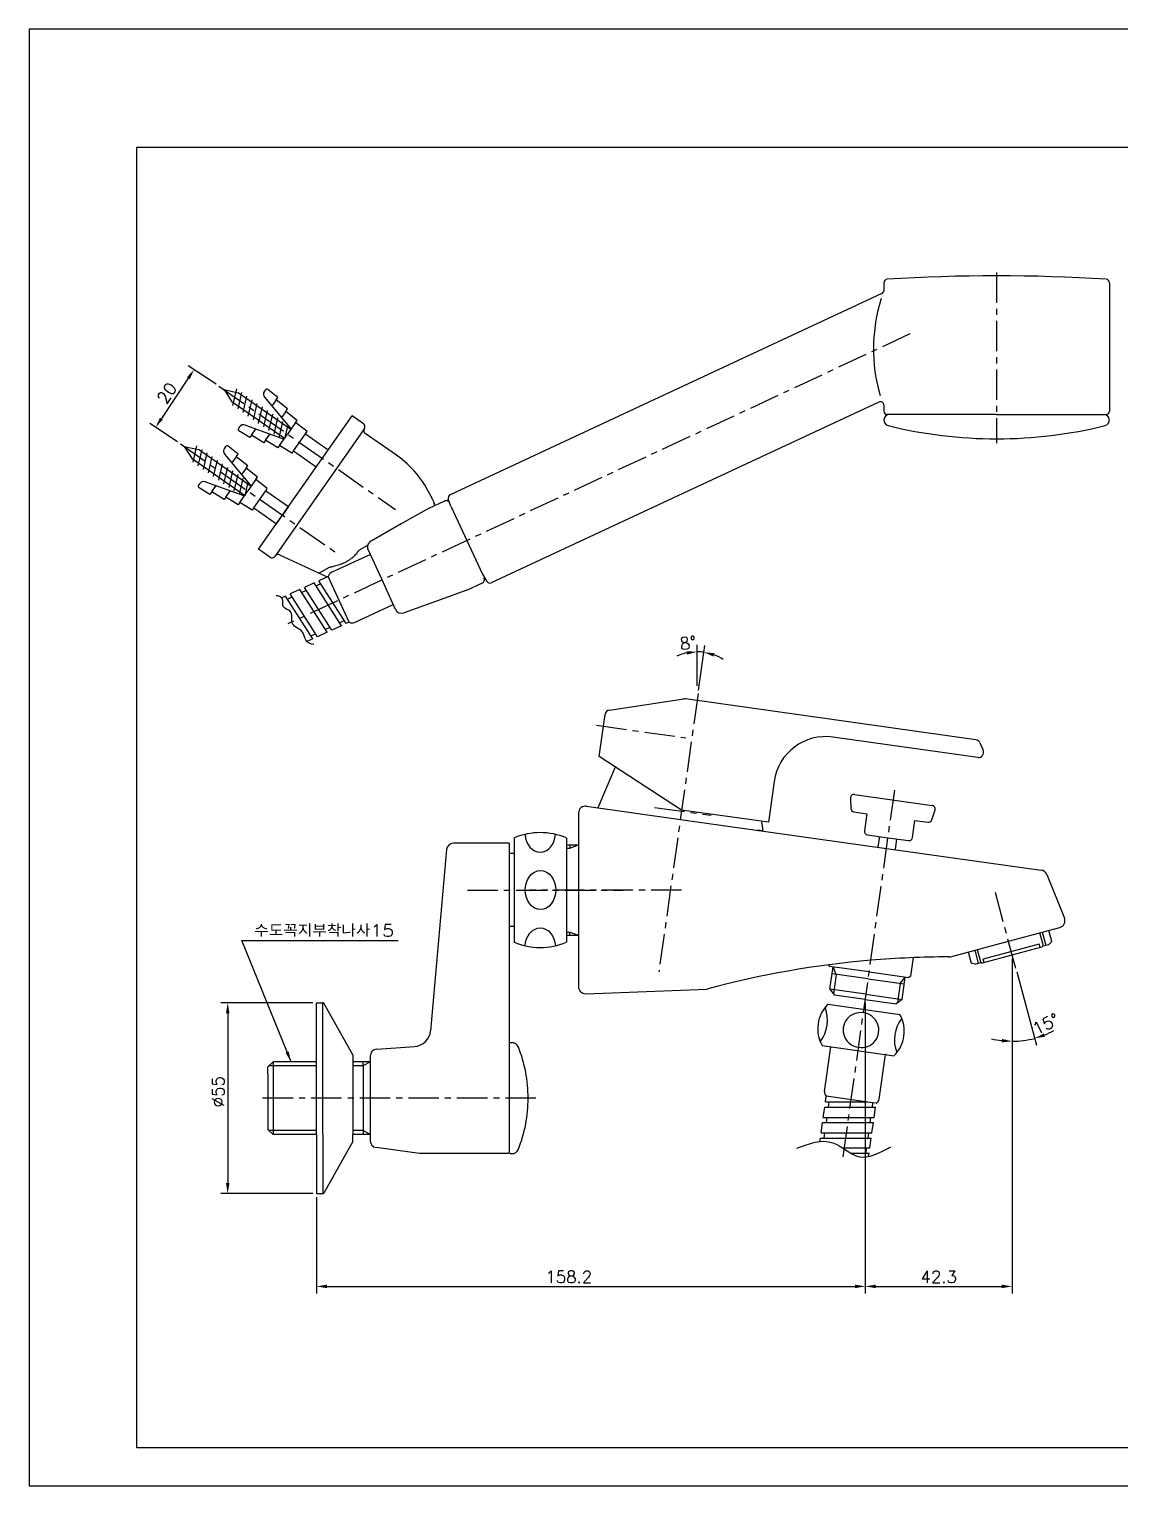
# Model space of a CAD drawing. Extents: x 594 to 1188, y 0 to 420.
# Drawn here: x 594 to 908.3, y 0 to 420 of the extents above; entities that cross this region are included whole.
import ezdxf
from ezdxf.enums import TextEntityAlignment as Align

# ---------------------------------------------------------------- set-up
doc = ezdxf.new("R2010")
doc.units = 0
doc.header["$LTSCALE"] = 7
doc.header["$MEASUREMENT"] = 0
doc.linetypes.add('CENTER', pattern=[2, 1.25, -0.25, 0.25, -0.25])
doc.layers.get('0').update_dxf_attribs({"color": 2, "linetype": 'CONTINUOUS'})
for name, color, linetype in [('CL', 1, 'CENTER'), ('DIM', 2, 'CONTINUOUS'), ('DWG', 7, 'CONTINUOUS')]:
    doc.layers.add(name, color=color, linetype=linetype)
doc.styles.add('GHS', font='ROMANS', dxfattribs={"bigfont": 'GHS'})
doc.dimstyles.get("Standard").update_dxf_attribs({"dimtxt": 0.18, "dimasz": 0.18, "dimexe": 0.18, "dimexo": 0.0625, "dimgap": 0.09, "dimtad": 0, "dimtih": 1, "dimtoh": 1, "dimdec": 4, "dimzin": 0, "dimdsep": 46, "dimtxsty": 'Standard', "dimcen": 0.09, "dimadec": 0, "dimazin": 0, "dimtfac": 1, "dimtdec": 4, "dimtofl": 0, "dimtmove": 0, "dimatfit": 3, "dimfxl": 0, "dimtolj": 1, "dimtzin": 0, "dimarcsym": 0})

# ---------------------------------------------------------------- blocks, each defined once
blk = doc.blocks.new('BORDER')
for p, q in [((1, 1), (0, 1)), ((0, 1), (0, 0)), ((0, 0), (1, 0))]:
    blk.add_line(p, q)
blk = doc.blocks.new('양식')
at = {"color": 4}
for p, q in [((1219, 386), (1768, 386)), ((1219, 11), (1219, 386)), ((1768, 11), (1219, 11))]:
    blk.add_line(p, q, dxfattribs=at)
at = {"xscale": 594, "yscale": 420, "zscale": 594}
blk.add_blockref('BORDER', (1188, 0), dxfattribs=at)
blk = doc.blocks.new('FB3300')
at = {"layer": 'CL'}
for p, q in [((872.79, 349.88), (872.79, 300.58)), ((847.83, 332.11), (668.53, 248.5)), ((648.7, 317.09), (699.57, 281.47)), ((637.6, 300.44), (682.3, 269.15)), ((786.75, 228.41), (775.47, 148.16)), ((757.51, 219.28), (783.2, 215.67)), ((828.58, 94.91), (843.65, 202.19)), ((774.18, 195.63), (790.53, 193.33)), ((720.32, 171.78), (765.14, 171.78)), ((781.98, 171.78), (738.31, 171.78)), ((878.33, 149.14), (872.34, 171.53)), ((740.04, 111.78), (660.98, 111.78))]:
    blk.add_line(p, q, dxfattribs=at)
at = {"layer": 'DIM'}
for p, q in [((639.87, 319.36), (632.11, 307.71)), ((647.87, 317.64), (639.87, 322.97)), ((636.77, 301), (628.78, 306.32)), ((786.47, 230.65), (786.47, 242.47)), ((786.89, 229.4), (788.7, 242.31)), ((877.28, 152.08), (877.28, 114.71)), ((826.52, 147.48), (825.66, 149.62)), ((826.52, 147.48), (825.74, 141.88)), ((878.59, 148.18), (884.24, 127.1)), ((845.04, 144.88), (844.25, 139.28)), ((845.04, 144.88), (846.46, 146.7)), ((675.79, 139.28), (649.22, 139.28)), ((834.95, 139.23), (834.95, 55.51)), ((834.95, 139.23), (834.95, 55.51)), ((651.22, 136.28), (651.22, 87.28)), ((877.28, 114.71), (877.28, 55.51)), ((675.79, 84.28), (649.22, 84.28)), ((676.79, 83.28), (676.79, 55.51)), ((679.79, 57.51), (831.95, 57.51)), ((837.95, 57.51), (874.28, 57.51))]:
    blk.add_line(p, q, dxfattribs=at)
for centre, radius, start, end in [((786.47, 226.43), 14.04, 102.2693, 114.5386), ((786.47, 226.43), 14.04, 82, 90), ((786.47, 226.43), 14.04, 57.4614, 69.7307), ((877.28, 153.08), 24.9, 291.906, 298.812), ((877.28, 153.08), 24.9, 256.188, 263.094), ((877.28, 153.08), 24.9, 270, 285)]:
    blk.add_arc(centre, radius, start, end, dxfattribs=at)
blk.add_spline([(815.2, 97.34), (825.57, 98.93), (832.92, 94.97), (842.28, 97.76)], degree=3, dxfattribs=at)
for points in [[(639.46, 319.64), (640.29, 319.09), (641.54, 321.86)], [(631.69, 307.99), (632.52, 307.43), (630.44, 305.21)], [(783.43, 240.65), (783.54, 239.65), (786.47, 240.47)], [(791.21, 239.11), (791.46, 240.08), (788.42, 240.33)], [(650.72, 136.28), (651.72, 136.28), (651.22, 139.28)], [(886.73, 129.5), (886.41, 130.45), (883.72, 129.03)], [(874.31, 128.86), (874.25, 127.86), (877.28, 128.18)], [(650.72, 87.28), (651.72, 87.28), (651.22, 84.28)], [(679.79, 58.01), (679.79, 57.01), (676.79, 57.51)], [(831.95, 58.01), (831.95, 57.01), (834.95, 57.51)], [(837.95, 58.01), (837.95, 57.01), (834.95, 57.51)], [(874.28, 58.01), (874.28, 57.01), (877.28, 57.51)]]:
    blk.add_solid(points, dxfattribs=at)
at = {"layer": 'DWG'}
for p, q in [((840.29, 346.89), (840.29, 344.67)), ((905.29, 346.89), (905.29, 309.88)), ((839.71, 343.77), (715.31, 285.76)), ((838.86, 312.48), (727.14, 260.38)), ((840.29, 311.57), (840.29, 309.88)), ((660.11, 270.03), (687.07, 308.53)), ((690.34, 306.24), (687.07, 308.53)), ((872.79, 308.88), (841.29, 308.88)), ((872.79, 308.88), (904.29, 308.88)), ((690.59, 304.85), (664.78, 267.99)), ((699.82, 297.17), (690.84, 303.45)), ((709.26, 281.87), (701.22, 277.34)), ((709.26, 281.87), (713.8, 283.96)), ((715.59, 282.31), (714.79, 284.51)), ((715.59, 282.31), (724.68, 262.82)), ((701.22, 277.34), (692.51, 272.42)), ((663.39, 267.74), (660.11, 270.03)), ((689.17, 269.83), (691.56, 271.2)), ((691.67, 269.85), (695.6, 261.29)), ((664.87, 268.12), (664.78, 267.99)), ((666.11, 268.45), (679.88, 262.05)), ((677.52, 263.15), (680.54, 264.88)), ((681.12, 263.39), (692.28, 268.52)), ((680.2, 262.2), (677.45, 260.94)), ((685.35, 248.61), (677.45, 260.94)), ((686.26, 249.03), (680.2, 262.2)), ((695.6, 261.29), (699.52, 252.74)), ((724.68, 262.82), (725.85, 260.79)), ((667.88, 256.54), (666.77, 256.03)), ((675.78, 244.21), (667.88, 256.54)), ((668.39, 255.68), (669.77, 256.31)), ((671.97, 258.42), (669.22, 257.16)), ((677.12, 244.83), (669.22, 257.16)), ((679.88, 246.1), (671.97, 258.42)), ((672.52, 257.57), (673.9, 258.21)), ((676.1, 260.32), (673.35, 259.06)), ((681.25, 246.73), (673.35, 259.06)), ((684.01, 247.99), (676.1, 260.32)), ((676.62, 259.46), (677.99, 260.09)), ((720.11, 258.24), (711.43, 255.1)), ((720.11, 258.24), (724.65, 260.33)), ((687.75, 248.94), (698.92, 254.07)), ((698.65, 253.94), (698.63, 253.99)), ((711.43, 255.1), (702.02, 251.7)), ((684.01, 247.99), (681.25, 246.73)), ((683.43, 248.83), (684.81, 249.46)), ((686.26, 249.03), (685.35, 248.61)), ((675.78, 244.21), (674.06, 243.43)), ((675.2, 245.05), (676.58, 245.68)), ((679.88, 246.1), (677.12, 244.83)), ((679.33, 246.95), (680.71, 247.58)), ((762.88, 207.25), (757.89, 195.5)), ((830.7, 198.32), (830.8, 195.27)), ((831.83, 199.34), (854.23, 196.2)), ((752.31, 193.98), (752.31, 171.78)), ((754.59, 195.96), (781.65, 192.16)), ((757.89, 195.5), (759.37, 195.29)), ((831.66, 194.32), (835.4, 193.79)), ((835.4, 193.79), (834.71, 188.84)), ((854.1, 192), (855.04, 194.9)), ((781.65, 192.16), (841.07, 183.81)), ((805.42, 188.82), (803.93, 189.03)), ((805.08, 191.59), (805.42, 188.82)), ((848.57, 186.89), (849.27, 191.84)), ((849.27, 191.84), (853.01, 191.32)), ((732.29, 185.28), (716.25, 185.28)), ((732.29, 185.28), (732.29, 182.18)), ((733.79, 186.84), (733.79, 171.78)), ((748.8, 186.84), (748.8, 171.78)), ((835.56, 187.71), (841.5, 186.88)), ((839.03, 187.22), (838.59, 184.15)), ((841.5, 186.88), (847.44, 186.04)), ((843.98, 186.53), (843.55, 183.46)), ((714.26, 183.45), (709.69, 131.23)), ((714.26, 183.45), (709.69, 131.23)), ((733.79, 182.28), (732.29, 182.28)), ((732.29, 182.18), (732.29, 171.78)), ((748.8, 184.78), (752.29, 184.78)), ((841.07, 183.81), (885.65, 177.54)), ((887.22, 176.31), (892.32, 163.68)), ((732.29, 171.78), (732.29, 161.38)), ((733.79, 171.78), (733.79, 156.72)), ((748.8, 171.78), (748.8, 156.72)), ((752.31, 171.78), (752.31, 143.9)), ((732.29, 163.78), (732.29, 161.28)), ((732.29, 161.38), (732.29, 155.63)), ((733.79, 161.28), (732.29, 161.28)), ((876.22, 157.04), (890.99, 161)), ((885.93, 159.65), (886.93, 155.88)), ((888.67, 156.94), (887.81, 160.15)), ((732.29, 155.63), (732.29, 129.78)), ((732.29, 155.63), (732.29, 129.78)), ((748.8, 158.78), (752.34, 158.78)), ((859.52, 152.57), (876.22, 157.04)), ((885.09, 156.21), (868.95, 151.89)), ((885.34, 155.24), (885.09, 156.21)), ((886.18, 155.99), (885.25, 159.46)), ((886.16, 155.67), (887.85, 156.12)), ((887.85, 156.12), (888.67, 156.94)), ((848.76, 152.3), (848.01, 146.98)), ((864.63, 153.94), (865.49, 150.73)), ((866.51, 154.44), (867.52, 150.68)), ((867.19, 154.62), (868.12, 151.15)), ((868.73, 150.79), (885.83, 155.37)), ((869.21, 150.92), (868.95, 151.89)), ((824.25, 150.32), (824.67, 149.76)), ((836.06, 148.16), (824.67, 149.76)), ((824.75, 143.18), (825.66, 149.62)), ((835.78, 146.18), (825.38, 147.64)), ((836.06, 148.16), (847.45, 146.56)), ((866.6, 150.43), (865.49, 150.73)), ((866.6, 150.43), (868.29, 150.88)), ((754.39, 141.9), (789.28, 143.21)), ((824.75, 143.18), (826.03, 141.49)), ((835.15, 141.72), (824.75, 143.18)), ((835.78, 146.18), (846.18, 144.71)), ((845.56, 140.26), (846.46, 146.7)), ((848.01, 146.98), (847.45, 146.56)), ((676.79, 101.28), (676.79, 139.28)), ((676.79, 139.28), (678.64, 139.28)), ((678.64, 101.28), (678.64, 139.28)), ((687.29, 124.25), (678.9, 139.13)), ((834.95, 140.23), (826.03, 141.49)), ((834.95, 140.23), (843.86, 138.98)), ((835.15, 141.72), (845.56, 140.26)), ((845.56, 140.26), (843.86, 138.98)), ((694.15, 125.91), (705.06, 126.67)), ((732.29, 129.78), (732.29, 126.98)), ((732.29, 127.48), (732.59, 127.78)), ((732.29, 127.48), (732.29, 125.78)), ((732.29, 126.98), (732.29, 96.08)), ((733.12, 127.78), (732.59, 127.78)), ((662.79, 120.78), (664.29, 122.28)), ((664.29, 122.28), (664.29, 101.28)), ((676.79, 122.28), (664.29, 122.28)), ((687.29, 124.25), (687.29, 101.28)), ((692.29, 122.28), (687.29, 122.28)), ((690.21, 121.08), (690.21, 122.28)), ((692.29, 123.99), (692.29, 101.28)), ((662.79, 118.78), (662.79, 120.78)), ((662.79, 118.78), (662.79, 104.78)), ((690.21, 121.08), (690.21, 102.48)), ((692.29, 116.78), (692.29, 113.73)), ((692.29, 109.83), (692.29, 106.78)), ((662.79, 104.78), (662.79, 102.78)), ((662.79, 102.78), (664.29, 101.28)), ((676.79, 101.28), (664.29, 101.28)), ((676.79, 101.28), (676.79, 84.28)), ((678.64, 101.28), (678.64, 84.28)), ((687.29, 99.31), (687.29, 101.28)), ((692.29, 101.28), (687.29, 101.28)), ((690.21, 102.48), (690.21, 101.28)), ((692.29, 101.28), (692.29, 99.52)), ((687.29, 99.31), (678.9, 84.43)), ((706.52, 95.78), (694.01, 97.54)), ((731.99, 95.78), (706.52, 95.78)), ((731.99, 95.78), (732.29, 96.08)), ((732.29, 96.08), (732.59, 95.78)), ((732.59, 95.78), (733.12, 95.78)), ((676.79, 84.28), (678.64, 84.28))]:
    blk.add_line(p, q, dxfattribs=at)
at = {"layer": 'DWG', "color": 2}
for p, q in [((650.18, 316.07), (652.41, 312.53)), ((650.18, 316.07), (654.26, 315.15)), ((652.71, 311.53), (653.8, 316.26)), ((654.2, 310.49), (655.29, 315.22)), ((669.4, 304.55), (654.26, 315.15)), ((662.09, 316), (661.79, 315.58)), ((665.69, 313.84), (662.81, 316.11)), ((667.56, 301.93), (652.42, 312.53)), ((655.68, 309.46), (656.77, 314.18)), ((657.16, 308.42), (658.25, 313.15)), ((658.64, 307.38), (659.74, 312.11)), ((660.13, 306.34), (661.22, 311.07)), ((661.87, 313.76), (669.48, 304.66)), ((665.17, 313.11), (663.92, 311.31)), ((665.17, 313.11), (665.69, 313.84)), ((668.47, 310.52), (665.17, 313.11)), ((661.61, 305.3), (662.7, 310.03)), ((663.09, 304.26), (664.18, 308.99)), ((664.57, 303.23), (665.67, 307.95)), ((666.06, 302.19), (667.15, 306.92)), ((667.97, 309.8), (666.7, 307.98)), ((667.97, 309.8), (668.47, 310.52)), ((671.26, 307.21), (667.97, 309.8)), ((670.8, 306.54), (671.26, 307.21)), ((654.59, 305.3), (654.3, 304.88)), ((657.56, 302.24), (654.45, 304.17)), ((656.33, 305.85), (667.49, 301.82)), ((658.07, 302.97), (657.56, 302.24)), ((658.07, 302.97), (659.33, 304.76)), ((661.64, 300.76), (658.07, 302.97)), ((662.14, 301.47), (663.41, 303.29)), ((666.17, 299.93), (668.48, 303.24)), ((667.7, 301.83), (668.63, 305.88)), ((670.8, 306.54), (668.48, 303.24)), ((670.19, 298.38), (673.63, 303.29)), ((674.09, 303.95), (670.8, 306.54)), ((673.63, 303.29), (674.09, 303.95)), ((673.63, 303.29), (680.18, 298.7)), ((638.71, 299.69), (640.94, 296.15)), ((638.71, 299.69), (642.79, 298.77)), ((641.24, 295.15), (642.33, 299.88)), ((642.72, 294.11), (643.82, 298.84)), ((657.93, 288.16), (642.79, 298.77)), ((650.62, 299.62), (650.32, 299.2)), ((654.22, 297.46), (651.34, 299.72)), ((662.14, 301.47), (661.64, 300.76)), ((665.7, 299.26), (662.14, 301.47)), ((666.17, 299.93), (665.7, 299.26)), ((669.73, 297.72), (666.17, 299.93)), ((670.19, 298.38), (669.73, 297.72)), ((670.19, 298.38), (676.74, 293.79)), ((656.09, 285.54), (640.95, 296.14)), ((644.21, 293.07), (645.3, 297.8)), ((645.69, 292.03), (646.78, 296.76)), ((647.17, 291), (648.26, 295.72)), ((648.65, 289.96), (649.75, 294.69)), ((650.4, 297.38), (658.01, 288.27)), ((653.7, 296.73), (652.44, 294.93)), ((653.7, 296.73), (654.22, 297.46)), ((657, 294.13), (653.7, 296.73)), ((656.5, 293.42), (657, 294.13)), ((650.14, 288.92), (651.23, 293.65)), ((651.62, 287.88), (652.71, 292.61)), ((653.1, 286.84), (654.19, 291.57)), ((654.59, 285.8), (655.68, 290.53)), ((656.5, 293.42), (655.22, 291.6)), ((659.79, 290.83), (656.5, 293.42)), ((659.33, 290.16), (657.01, 286.85)), ((659.33, 290.16), (659.79, 290.83)), ((662.62, 287.57), (659.33, 290.16)), ((643.12, 288.92), (642.83, 288.49)), ((646.09, 285.85), (642.97, 287.78)), ((644.86, 289.47), (656.02, 285.43)), ((646.6, 286.58), (646.09, 285.85)), ((646.6, 286.58), (647.86, 288.38)), ((650.17, 284.38), (646.6, 286.58)), ((650.66, 285.09), (651.94, 286.91)), ((654.69, 283.55), (657.01, 286.85)), ((656.23, 285.45), (657.16, 289.5)), ((658.72, 281.99), (662.16, 286.91)), ((662.16, 286.91), (662.62, 287.57)), ((662.16, 286.91), (668.71, 282.32)), ((650.66, 285.09), (650.17, 284.38)), ((654.23, 282.88), (650.66, 285.09)), ((654.69, 283.55), (654.23, 282.88)), ((658.26, 281.34), (654.69, 283.55)), ((658.72, 281.99), (658.26, 281.34)), ((658.72, 281.99), (665.27, 277.41)), ((668.71, 282.32), (666.99, 279.86)), ((665.27, 277.41), (666.99, 279.86)), ((748.8, 183.9), (749.81, 183.9)), ((749.81, 183.9), (752.29, 184.78)), ((748.8, 159.66), (749.81, 159.66)), ((749.81, 159.66), (752.31, 158.78)), ((692.29, 122.28), (690.21, 121.08)), ((676.79, 121.08), (663.09, 121.08)), ((690.21, 121.08), (687.29, 121.08)), ((676.79, 102.48), (663.09, 102.48)), ((690.21, 102.48), (687.29, 102.48)), ((692.29, 101.28), (690.21, 102.48))]:
    blk.add_line(p, q, dxfattribs=at)
at = {"layer": 'DWG', "color": 7, "linetype": 'Continuous'}
for p, q in [((761.23, 223.67), (782.66, 226.91)), ((866.82, 215.14), (783.09, 226.91)), ((758.26, 210.25), (759.97, 222.4)), ((867.33, 210.02), (825.62, 215.88)), ((867.99, 214.25), (868.92, 212.1)), ((782.03, 194.82), (758.26, 210.25)), ((808.68, 203.12), (807.02, 191.32)), ((807.02, 191.32), (782.03, 194.83)), ((749.81, 184.78), (749.81, 183.9)), ((749.81, 158.78), (749.81, 159.66)), ((824.15, 138.84), (844.94, 135.92)), ((822.48, 126.96), (843.27, 124.03)), ((823.19, 113.74), (825, 126.6)), ((838.94, 111.53), (840.75, 124.39)), ((841.04, 124.35), (840.75, 124.39)), ((822.84, 106.22), (823.27, 109.22)), ((823.27, 109.22), (837.91, 109.22)), ((823.47, 110.69), (823.7, 112.34)), ((823.47, 110.69), (835.47, 110.69)), ((837.07, 110.46), (823.7, 112.34)), ((824.48, 110.69), (824.28, 109.22)), ((837.07, 110.46), (836.9, 109.22)), ((838.06, 110.32), (837.07, 110.46)), ((837.49, 106.22), (837.91, 109.22)), ((822.84, 106.22), (837.49, 106.22)), ((823.85, 106.22), (823.65, 104.76)), ((836.48, 106.22), (836.27, 104.76)), ((822.22, 101.76), (822.64, 104.76)), ((822.22, 101.76), (836.86, 101.76)), ((822.64, 104.76), (837.28, 104.76)), ((823.23, 101.79), (823.02, 100.29)), ((835.85, 101.79), (835.64, 100.29)), ((836.86, 101.76), (837.28, 104.76)), ((821.87, 99.28), (822.01, 100.29)), ((822.01, 100.29), (836.65, 100.29)), ((828.4, 97.42), (836.25, 97.42)), ((835.25, 97.46), (835.03, 95.96)), ((836.25, 97.42), (836.65, 100.29)), ((830.67, 95.96), (836.04, 95.96)), ((835.91, 94.97), (836.04, 95.96))]:
    blk.add_line(p, q, dxfattribs=at)
at = {"layer": 'DWG'}
for centre, radius, start, end in [((872.79, -151.12), 500, 86.3808, 93.6193), ((839.29, 344.67), 1, 295, 0), ((841.29, 346.89), 1, 93.6193, 180), ((904.29, 346.89), 1, 0, 86.3808), ((885.65, 327.84), 48.35, 162.5362, 196.1882), ((839.29, 311.57), 1, 0, 115), ((841.29, 309.88), 1, 180, 270), ((841.9, 307.27), 1.61, 90, 256.0801), ((903.67, 307.27), 1.61, 283.92, 90), ((904.29, 309.88), 1, 270, 0), ((689.77, 305.42), 1, 325, 55), ((691.41, 304.27), 1, 145, 235), ((872.79, 431.88), 130, 256.0801, 270), ((872.79, 431.88), 130, 270, 283.92), ((682.61, 272.59), 30, 25, 54.9984), ((715.73, 284.85), 1, 115, 200), ((709.83, 282.84), 1, 344.7423, 25), ((714.22, 283.05), 1, 24.6617, 114.6662), ((693.49, 270.68), 2, 119.4299, 204.6662), ((663.96, 268.56), 1, 235, 325), ((665.69, 267.54), 1, 65.0709, 145), ((681.7, 262.01), 1.5, 112.9339, 172.4662), ((724.23, 261.24), 1, 294.6662, 24.6662), ((726.72, 261.29), 1, 210, 295), ((701.34, 253.58), 2, 204.6662, 289.9026), ((687.08, 250.29), 1.5, 236.8662, 296.3986), ((831.69, 198.35), 1, 82, 182), ((754.31, 193.98), 2, 82, 180), ((831.8, 195.31), 1, 182, 262), ((854.09, 195.21), 1, 342, 82), ((853.15, 192.31), 1, 262, 342), ((716.25, 183.28), 2, 90, 175), ((741.29, 168.75), 19.58, 67.4677, 112.5323), ((835.7, 188.7), 1, 172, 262), ((847.58, 187.03), 1, 262, 352), ((885.37, 175.56), 2, 22, 82), ((890.47, 162.93), 2, 285, 22), ((741.29, 174.81), 19.58, 247.4677, 292.5323), ((885.7, 155.86), 0.5, 285, 15), ((859.26, -115.64), 268.14, 94.8628, 105.1284), ((859.26, -115.64), 268.14, 90.0559, 94.8628), ((859, 154.5), 2, 270.0559, 285), ((868.6, 151.28), 0.5, 195, 285), ((754.31, 143.9), 2, 180, 272.1472), ((678.64, 138.98), 0.3, 29.4051, 90), ((704.71, 131.66), 5, 274, 355), ((733.12, 125.78), 2, 21.6183, 90), ((697.79, 111.78), 40, 0, 21.6183), ((694.29, 123.92), 2, 94, 180), ((697.79, 111.78), 40, 338.3817, 0), ((694.29, 99.52), 2, 180, 262), ((733.12, 97.78), 2, 270, 338.3817), ((678.64, 84.58), 0.3, 270, 330.5949)]:
    blk.add_arc(centre, radius, start, end, dxfattribs=at)
at = {"layer": 'DWG', "color": 2}
for centre, radius, start, end in [((663.02, 314.72), 1.5, 144.9995, 219.8791), ((662.5, 315.71), 0.5, 51.7746, 144.9995), ((654.71, 304.59), 0.5, 144.9995, 238.2244), ((655.82, 304.44), 1.5, 70.1199, 144.9995), ((651.55, 298.34), 1.5, 144.9995, 219.8791), ((651.03, 299.33), 0.5, 51.7746, 144.9995), ((643.24, 288.21), 0.5, 144.9995, 238.2244), ((644.35, 288.05), 1.5, 70.1199, 144.9995)]:
    blk.add_arc(centre, radius, start, end, dxfattribs=at)
at = {"layer": 'DWG', "color": 7, "linetype": 'Continuous'}
for centre, radius, start, end in [((782.88, 225.42), 1.5, 82, 98.5834), ((761.45, 222.19), 1.5, 98.5834, 172), ((823.53, 201.03), 15, 82, 172), ((866.61, 213.65), 1.5, 23.4623, 82), ((867.54, 211.5), 1.5, 262, 23.4623), ((831.23, 131.78), 10, 135.1175, 208.8699), ((814.08, 134.19), 10, 322, 22), ((833.59, 131.43), 5.02, 80.6566, 263.3434), ((833.82, 131.4), 5.02, 260.6566, 83.3434), ((836.19, 131.09), 10, 315.1301, 28.9083), ((853.34, 128.68), 10, 142, 202), ((824.67, 113.49), 1.5, 170.2676, 229.8), ((837.45, 111.69), 1.5, 294.2, 353.7324)]:
    blk.add_arc(centre, radius, start, end, dxfattribs=at)
at = {"layer": 'DWG'}
blk.add_ellipse((741.29, 188.33), major_axis=(0, -5.62), ratio=0.783201, start_param=4.800894, end_param=7.765476, dxfattribs=at)
blk.add_ellipse((741.35, 171.78), major_axis=(0, -5.62), ratio=0.783201, dxfattribs=at)
at = {"layer": 'DWG', "extrusion": (0, 0, -1)}
blk.add_ellipse((741.29, 155.23), major_axis=(0, 5.62), ratio=0.783201, start_param=4.800894, end_param=7.765476, dxfattribs=at)
at = {"layer": 'DWG'}
for points in [[(709.8, 285.27), (710.48, 283.8), (710.73, 283.26)], [(680.54, 264.88), (680.65, 264.9), (680.98, 264.97), (681.47, 265.07), (682.06, 265.22), (682.75, 265.41), (683.51, 265.65), (684.31, 265.96), (685.14, 266.34), (685.96, 266.79), (686.72, 267.3), (687.38, 267.84), (687.94, 268.36), (688.39, 268.84), (688.73, 269.25), (688.98, 269.57), (689.12, 269.77), (689.17, 269.83)]]:
    blk.add_spline(points, degree=3, dxfattribs=at)
at = {"layer": 'DWG', "color": 2, "start_tangent": (-0.99809, -0.061778), "end_tangent": (-0.999908, -0.013556)}
blk.add_spline([(675.99, 242.59), (673.7, 243.9), (672.8, 246.13), (669.92, 248.58), (669.22, 252.17), (667.27, 253.41), (666.94, 255.8), (665.15, 256.64)], degree=3, dxfattribs=at)
at = {"layer": 'DIM'}
blk.add_blockref('양식', (-594, 0), dxfattribs=at)
at = {"layer": 'DIM', "style": 'GHS', "width": 0.907298}
blk.add_text('수도꼭지부착나사15', height=3.5, dxfattribs=at).set_placement((658.85, 158.35), (699.16, 158.35), align=Align.FIT)
at = {"layer": 'DIM', "char_height": 3.5, "attachment_point": 5, "style": 'GHS'}
for s, insert, rotation in [('\\A1;20', (633.7, 315.06), 56.3191), ('\\A1;8%%D', (783.87, 243.02), 8.919), ('\\A1;15%%D', (886.96, 133.15), 25.8999), ('\\A1;%%C55', (648.47, 113.65), 90)]:
    blk.add_mtext(s, dxfattribs=dict(at, insert=insert, rotation=rotation))
for s, insert in [('\\A1;158.2', (749.5, 60.26)), ('\\A1;42.3', (856.11, 60.26))]:
    blk.add_mtext(s, dxfattribs=dict(at, insert=insert))
at = {"layer": 'DIM'}
blk.add_leader([(669.46, 122.28), (655.25, 157.22), (700.29, 157.22)], dimstyle='Standard', override={"dimtxt": 3.5, "dimasz": 3, "dimexe": 2, "dimexo": 1, "dimgap": 1, "dimtih": 0, "dimtoh": 0, "dimdec": 2, "dimzin": 5, "dimcen": -0.5, "dimtdec": 2, "dimtix": 1, "dimtofl": 1, "dimtmove": 2, "dimtzin": 5}, dxfattribs=at)

msp = doc.modelspace()

# ---------------------------------------------------------------- block references
at = {"layer": 'DIM'}
msp.add_blockref('FB3300', (0, 0), dxfattribs=at)

doc.saveas('drawing.dxf')
